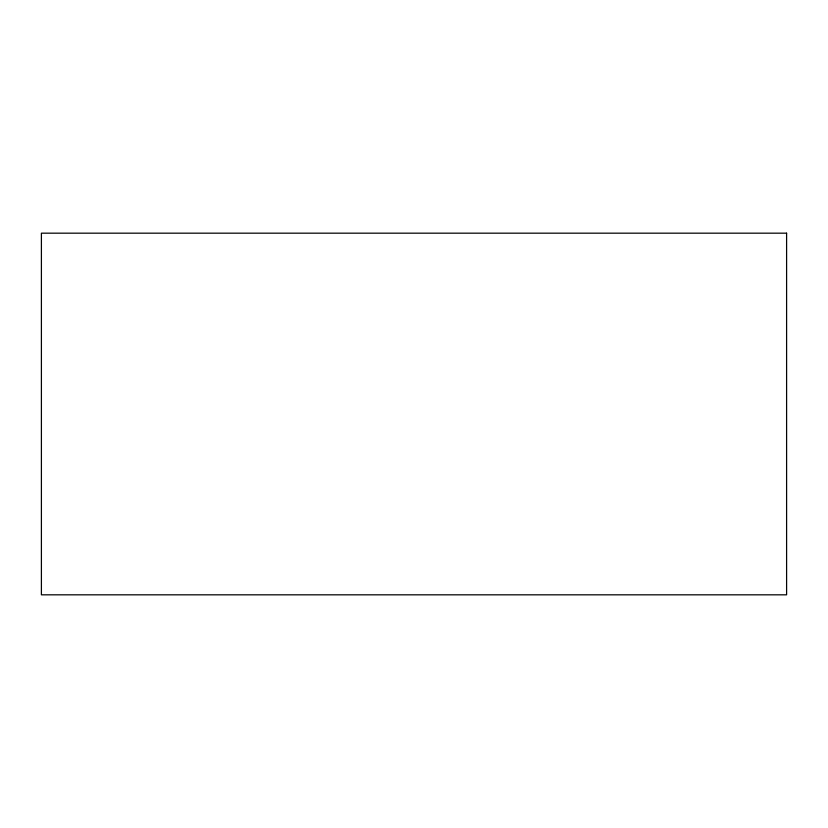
<?xml version="1.0" encoding="UTF-8"?>
<svg xmlns="http://www.w3.org/2000/svg" width="828" height="828" viewBox="0 0 828 828"><rect width="100%" height="100%" fill="white"/><g stroke="black" fill="none" stroke-linecap="round" stroke-linejoin="round"><path stroke-width="1.24" d="M786.6 233.175L41.4 233.175L41.4 594.825L786.6 594.825L786.6 233.175"/></g></svg>
